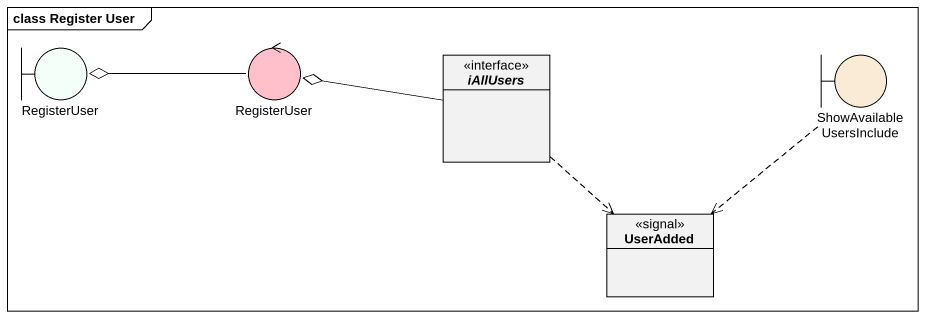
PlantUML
@startuml
mainframe class Register User
allowmixing
hide circle
hide empty members
boundary RegisterUser #F5FFFA
control "RegisterUser" as RegisterUser_2 #FFC0CB
interface iAllUsers
boundary ShowAvailableUsersInclude #FAEBD7
class UserAdded <<signal>>
RegisterUser_2 -left-o RegisterUser
iAllUsers -left-o RegisterUser_2
iAllUsers ..> UserAdded
ShowAvailableUsersInclude ..> UserAdded
@enduml
